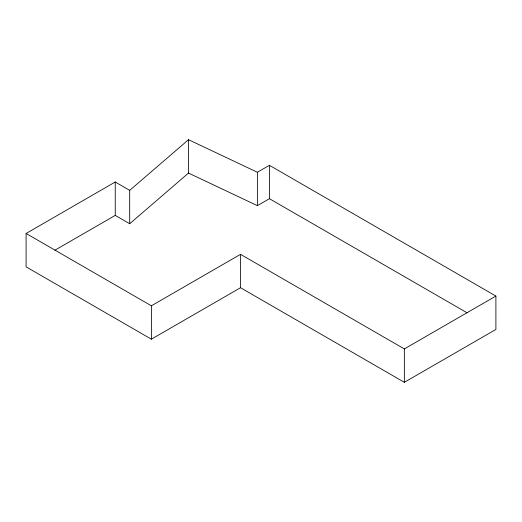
<?xml version="1.0" encoding="UTF-8"?>
<svg xmlns="http://www.w3.org/2000/svg" width="522" height="522" viewBox="0 0 522 522"><rect width="100%" height="100%" fill="white"/><g stroke="black" fill="none" stroke-linecap="round" stroke-linejoin="round"><path stroke-width="0.78" d="M129.691 190.354L188.514 139.694L257.385 172.267L269.43 165.317L495.9 296.065L495.9 329.447L404.348 382.306L240.525 287.72L151.38 339.183L26.1 266.853L26.1 233.471L115.245 182.008L129.691 190.354L129.691 223.736L115.245 215.39L54.875 250.24M129.691 223.736L188.514 173.076L188.514 139.694M188.514 173.076L257.385 205.655L269.43 198.699L466.975 312.75M26.1 233.471L151.38 305.801L240.525 254.338L404.348 348.924L495.9 296.065M404.348 348.924L404.348 382.306M269.43 165.317L269.43 198.699M257.385 172.267L257.385 205.655M240.525 254.338L240.525 287.72M151.38 305.801L151.38 339.183M115.245 182.008L115.245 215.39"/></g></svg>
